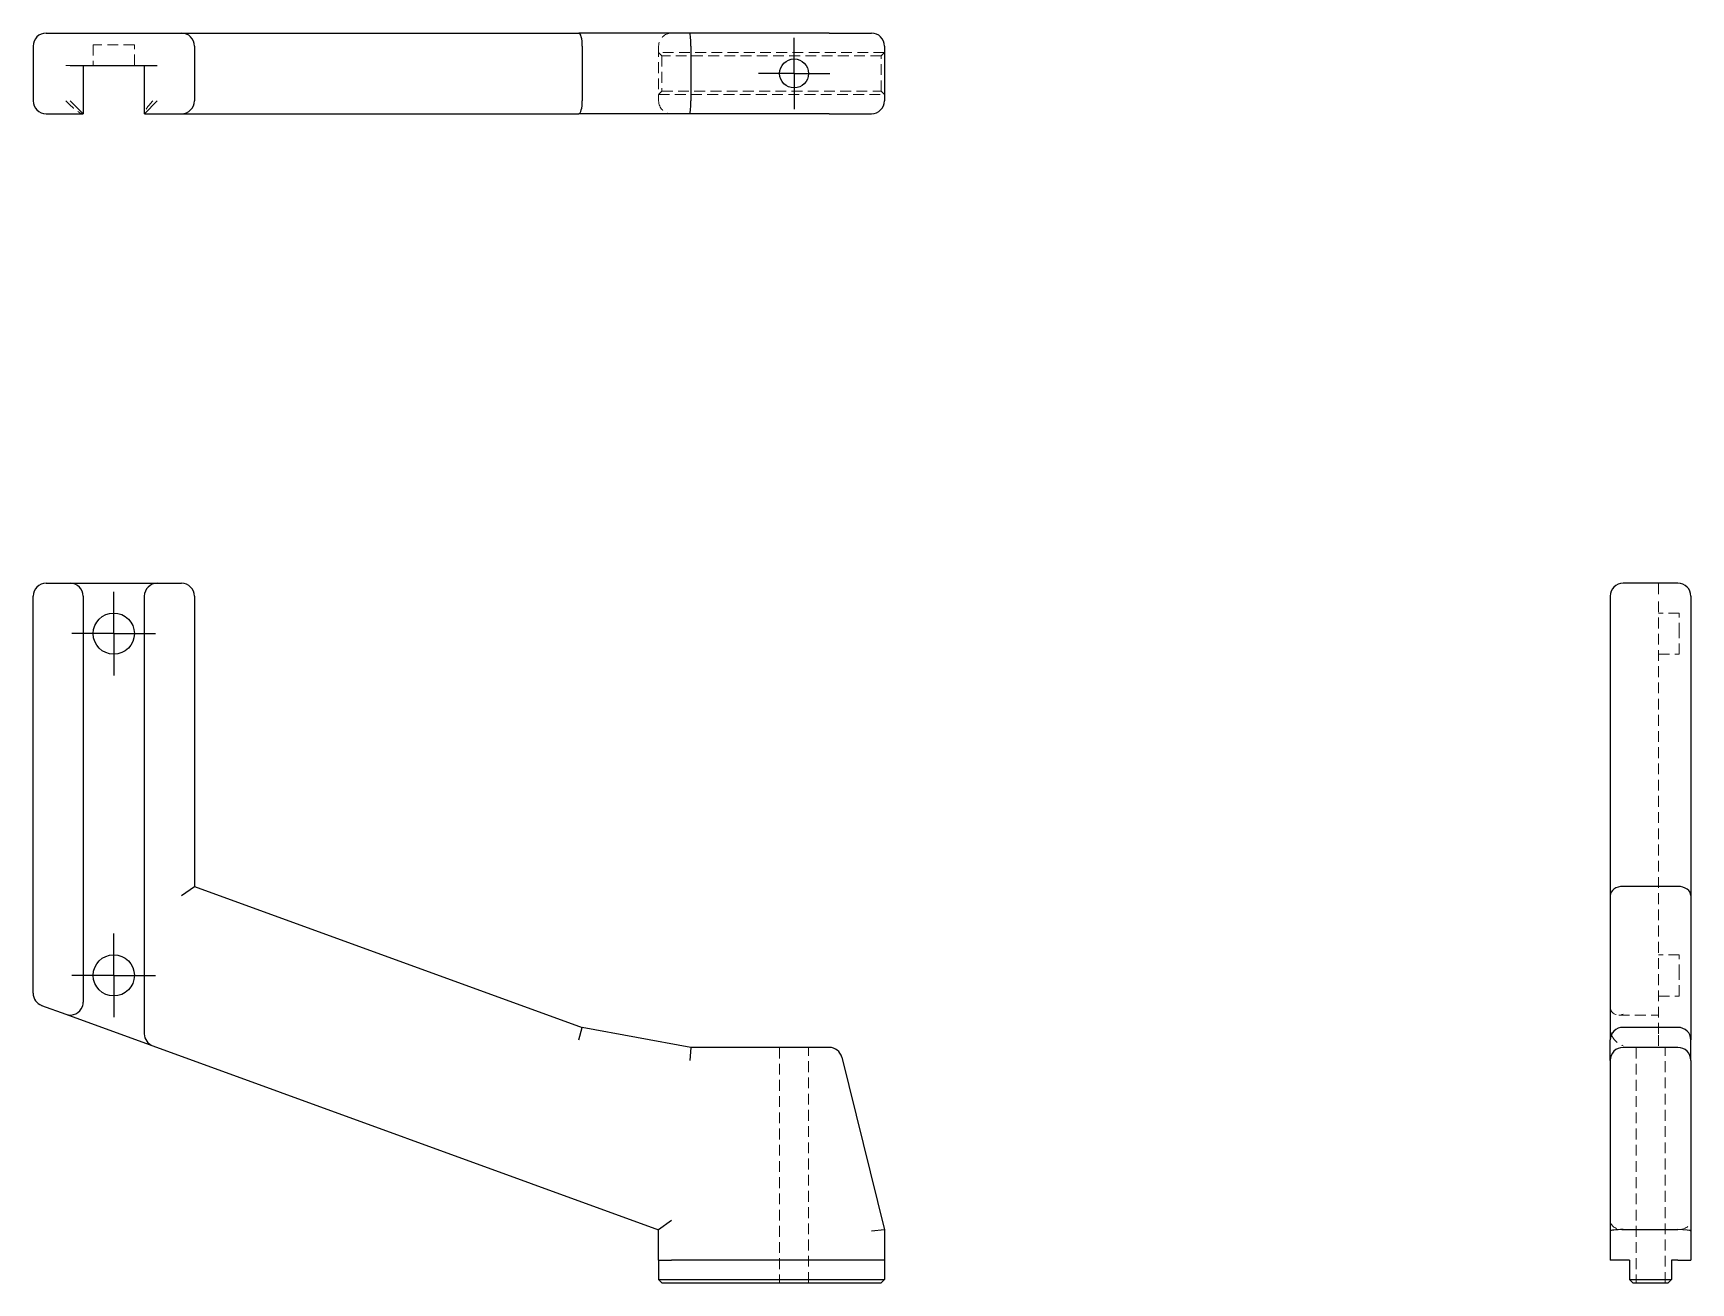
# Model space of a CAD drawing. Header units: millimetres. Extents: x 33 to 228, y 16 to 163.
import ezdxf

# ---------------------------------------------------------------- set-up
doc = ezdxf.new("R2010")
doc.units = ezdxf.units.MM
doc.linetypes.add('HIDDEN', pattern=[1.905, 1.27, -0.635])
doc.layers.add('10', color=7, linetype='Continuous')

# ---------------------------------------------------------------- blocks, each defined once
blk = doc.blocks.new('SW_CENTERMARKSYMBOL_0')
at = {"layer": '10', "color": 0}
for p, q in [((0, 2.5), (0, 4.92)), ((0, 0), (0, 2.5)), ((-2.5, 0), (-4.92, 0)), ((0, 0), (-2.5, 0)), ((0, 0), (0, -2.5)), ((0, 0), (2.5, 0)), ((2.5, 0), (4.92, 0)), ((0, -2.5), (0, -4.92))]:
    blk.add_line(p, q, dxfattribs=at)
blk = doc.blocks.new('SW_CENTERMARKSYMBOL_1')
at = {"layer": '10', "color": 0}
for p, q in [((0, 2.5), (0, 4.92)), ((0, 0), (0, 2.5)), ((-2.5, 0), (-4.92, 0)), ((0, 0), (-2.5, 0)), ((0, 0), (0, -2.5)), ((0, 0), (2.5, 0)), ((2.5, 0), (4.92, 0)), ((0, -2.5), (0, -4.92))]:
    blk.add_line(p, q, dxfattribs=at)
blk = doc.blocks.new('SW_CENTERMARKSYMBOL_2')
at = {"layer": '10', "color": 0}
for p, q in [((0, 2.5), (0, 4.2)), ((0, 0), (0, 2.5)), ((-2.5, 0), (-4.2, 0)), ((0, 0), (-2.5, 0)), ((0, 0), (0, -2.5)), ((0, 0), (2.5, 0)), ((2.5, 0), (4.2, 0)), ((0, -2.5), (0, -4.2))]:
    blk.add_line(p, q, dxfattribs=at)

msp = doc.modelspace()

# ---------------------------------------------------------------- linework, layer by layer
at = {"color": 7, "linetype": 'Continuous', "lineweight": 25}
for p, q in [((34.52, 162.73), (50.42, 162.73)), ((50.42, 162.73), (97.11, 162.73)), ((110.13, 162.73), (97.11, 162.73)), ((126.51, 162.73), (110.13, 162.73)), ((126.51, 162.73), (131.48, 162.73)), ((33, 161.22), (33, 154.78)), ((51.94, 161.22), (51.94, 154.78)), ((97.51, 161.22), (97.51, 154.78)), ((110.27, 161.22), (110.27, 154.78)), ((133, 161.22), (133, 154.78)), ((37.36, 158.95), (47.58, 158.95)), ((38.87, 158.95), (38.87, 153.27)), ((46.07, 153.27), (46.07, 158.95)), ((37.36, 154.78), (38.87, 153.27)), ((47.58, 154.78), (46.07, 153.27)), ((34.52, 153.27), (38.87, 153.27)), ((46.07, 153.27), (50.42, 153.27)), ((50.42, 153.27), (97.11, 153.27)), ((110.13, 153.27), (97.11, 153.27)), ((126.51, 153.27), (110.13, 153.27)), ((126.51, 153.27), (131.48, 153.27)), ((34.52, 98.1), (37.36, 98.1)), ((37.36, 98.1), (47.58, 98.1)), ((47.58, 98.1), (50.42, 98.1)), ((226.22, 98.1), (219.78, 98.1)), ((33, 49.92), (33, 96.58)), ((38.87, 96.58), (38.87, 48.89)), ((46.07, 45.72), (46.07, 96.58)), ((51.94, 96.58), (51.94, 62.47)), ((218.27, 96.58), (218.27, 61.41)), ((227.73, 96.58), (227.73, 61.41)), ((50.42, 61.41), (51.94, 62.47)), ((51.94, 62.47), (97.51, 45.92)), ((226.22, 62.47), (219.78, 62.47)), ((218.27, 61.41), (218.27, 44.45)), ((227.73, 61.41), (227.73, 44.45)), ((34, 48.49), (36.84, 47.46)), ((36.84, 47.46), (47.07, 43.74)), ((46.07, 45.17), (46.07, 45.72)), ((97.11, 44.45), (97.51, 45.92)), ((110.27, 43.55), (97.51, 45.92)), ((226.22, 45.92), (219.78, 45.92)), ((47.07, 43.74), (106.48, 22.15)), ((110.27, 43.55), (110.13, 42.04)), ((126.51, 43.55), (110.27, 43.55)), ((218.27, 42.04), (218.27, 44.45)), ((226.22, 43.55), (219.78, 43.55)), ((227.73, 42.04), (227.73, 44.45)), ((127.98, 42.4), (133, 22.15)), ((218.27, 42.04), (218.27, 21.97)), ((227.73, 42.04), (227.73, 21.97)), ((108, 23.21), (106.48, 22.15)), ((106.48, 18.55), (106.48, 22.15)), ((133, 22.15), (131.48, 21.97)), ((133, 22.15), (133, 18.55)), ((218.27, 21.97), (218.27, 18.55)), ((226.22, 22.15), (219.78, 22.15)), ((227.73, 21.97), (227.73, 18.55)), ((106.48, 18.55), (108, 18.55)), ((106.48, 18.55), (106.48, 16.28)), ((131.48, 18.55), (108, 18.55)), ((133, 18.55), (131.48, 18.55)), ((133, 18.55), (133, 16.28)), ((219.78, 18.55), (218.27, 18.55)), ((220.54, 18.55), (219.78, 18.55)), ((220.54, 18.55), (220.54, 16.28)), ((226.22, 18.55), (225.46, 18.55)), ((225.46, 18.55), (225.46, 16.28)), ((226.22, 18.55), (227.73, 18.55)), ((106.48, 16.28), (133, 16.28)), ((106.86, 15.9), (106.48, 16.28)), ((106.86, 15.9), (132.62, 15.9)), ((132.62, 15.9), (133, 16.28)), ((220.54, 16.28), (225.46, 16.28)), ((220.92, 15.9), (220.54, 16.28)), ((220.92, 15.9), (225.08, 15.9)), ((225.08, 15.9), (225.46, 16.28))]:
    msp.add_line(p, q, dxfattribs=at)
at = {"color": 7, "linetype": 'HIDDEN', "lineweight": 18}
for p, q in [((44.89, 161.37), (40.05, 161.37)), ((40.05, 161.37), (40.05, 158.95)), ((44.89, 158.95), (44.89, 161.37)), ((106.48, 161.22), (106.48, 154.78)), ((133, 160.46), (106.48, 160.46)), ((106.86, 160.08), (106.48, 160.46)), ((132.62, 160.08), (106.86, 160.08)), ((106.86, 160.08), (106.86, 155.92)), ((132.62, 160.08), (133, 160.46)), ((132.62, 155.92), (132.62, 160.08)), ((36.84, 158.95), (37.36, 158.95)), ((106.86, 155.92), (106.48, 155.54)), ((106.86, 155.92), (132.62, 155.92)), ((132.62, 155.92), (133, 155.54)), ((106.48, 155.54), (133, 155.54)), ((223.95, 98.1), (223.95, 96.58)), ((223.95, 45.17), (223.95, 96.58)), ((226.37, 94.6), (223.95, 94.6)), ((226.37, 92.18), (226.37, 94.6)), ((226.37, 89.75), (226.37, 92.18)), ((223.95, 89.75), (226.37, 89.75)), ((226.37, 54.45), (223.95, 54.45)), ((226.37, 52.03), (226.37, 54.45)), ((226.37, 49.6), (226.37, 52.03)), ((223.95, 49.6), (226.37, 49.6)), ((219.26, 47.37), (223.95, 47.37)), ((223.95, 43.74), (223.95, 45.17)), ((120.69, 43.55), (120.69, 15.9)), ((124.1, 15.9), (124.1, 43.55)), ((221.3, 43.55), (221.3, 15.9)), ((224.7, 15.9), (224.7, 43.55))]:
    msp.add_line(p, q, dxfattribs=at)
at = {"color": 7, "linetype": 'Continuous', "lineweight": 25}
for centre, radius in [((122.39, 158), 1.7), ((42.47, 92.18), 2.42), ((42.47, 52.03), 2.42)]:
    msp.add_circle(centre, radius, dxfattribs=at)
for centre, start, end in [((34.52, 161.22), 90, 180), ((50.42, 161.22), 0, 90), ((131.48, 161.22), 0, 90), ((34.52, 154.78), 180, 270), ((50.42, 154.78), 270, 0), ((131.48, 154.78), 270, 0), ((34.52, 96.58), 90, 180), ((37.36, 96.58), 0, 90), ((47.58, 96.58), 90, 180), ((50.42, 96.58), 0, 90), ((219.78, 96.58), 90, 180), ((226.22, 96.58), 0, 90), ((34.52, 49.92), 180, 250.0294), ((37.36, 48.89), 340.0294, 0), ((37.36, 48.89), 250.0294, 340.0294), ((47.58, 45.17), 180, 250.0294), ((126.51, 42.04), 13.9174, 90), ((219.78, 42.04), 90, 180), ((226.22, 42.04), 0, 90)]:
    msp.add_arc(centre, 1.52, start, end, dxfattribs=at)
at = {"color": 7, "linetype": 'HIDDEN', "lineweight": 18}
for centre, start, end in [((108, 161.22), 90, 180), ((108, 154.78), 180, 270)]:
    msp.add_arc(centre, 1.52, start, end, dxfattribs=at)
at = {"color": 7, "linetype": 'Continuous', "lineweight": 25}
for centre, major_axis, ratio, start_param, end_param in [((97.11, 161.22), (0, 1.52), 0.263555, 4.712389, 6.283185), ((110.13, 161.22), (0, 1.52), 0.09175, 4.712389, 6.283185), ((97.11, 154.78), (0, 1.52), 0.263555, 3.141593, 4.712389), ((110.13, 154.78), (0, 1.52), 0.09175, 3.141593, 4.712389), ((219.78, 61.41), (1.52, 0), 0.70059, 1.570796, 3.141593), ((226.22, 61.41), (1.52, 0), 0.70059, 0, 1.570796), ((219.78, 44.45), (1.52, 0), 0.968206, 1.570796, 3.141593), ((226.22, 44.45), (1.52, 0), 0.968206, 0, 1.570796), ((219.78, 21.97), (1.52, 0), 0.122053, 1.570796, 3.141593), ((226.22, 21.97), (1.52, 0), 0.122053, 0, 1.570796)]:
    msp.add_ellipse(centre, major_axis=major_axis, ratio=ratio, start_param=start_param, end_param=end_param, dxfattribs=at)
at = {"color": 7, "linetype": 'HIDDEN', "lineweight": 18}
for centre, major_axis, ratio, start_param, end_param in [((37.36, 154.78), (-1.49, 1.49), 0.176063, 1.39652, 2.967316), ((47.58, 154.78), (1.49, 1.49), 0.176063, 1.745073, 2.967316), ((219.78, 48.89), (1.24, 1.24), 0.70059, 2.530471, 4.101267), ((219.78, 45.72), (0, -1.61), 0.939868, 4.712389, 5.060942), ((219.78, 45.17), (1.24, -1.24), 0.70059, 4.101267, 5.323511), ((219.78, 23.21), (1.52, 0), 0.70059, 3.141593, 4.712389), ((226.22, 23.21), (1.52, 0), 0.70059, 4.712389, 6.283185)]:
    msp.add_ellipse(centre, major_axis=major_axis, ratio=ratio, start_param=start_param, end_param=end_param, dxfattribs=at)

# ---------------------------------------------------------------- block references
at = {"layer": '10'}
for name, p in [('SW_CENTERMARKSYMBOL_2', (122.39, 158)), ('SW_CENTERMARKSYMBOL_0', (42.47, 92.18)), ('SW_CENTERMARKSYMBOL_1', (42.47, 52.03))]:
    msp.add_blockref(name, p, dxfattribs=at)

doc.saveas('drawing.dxf')
